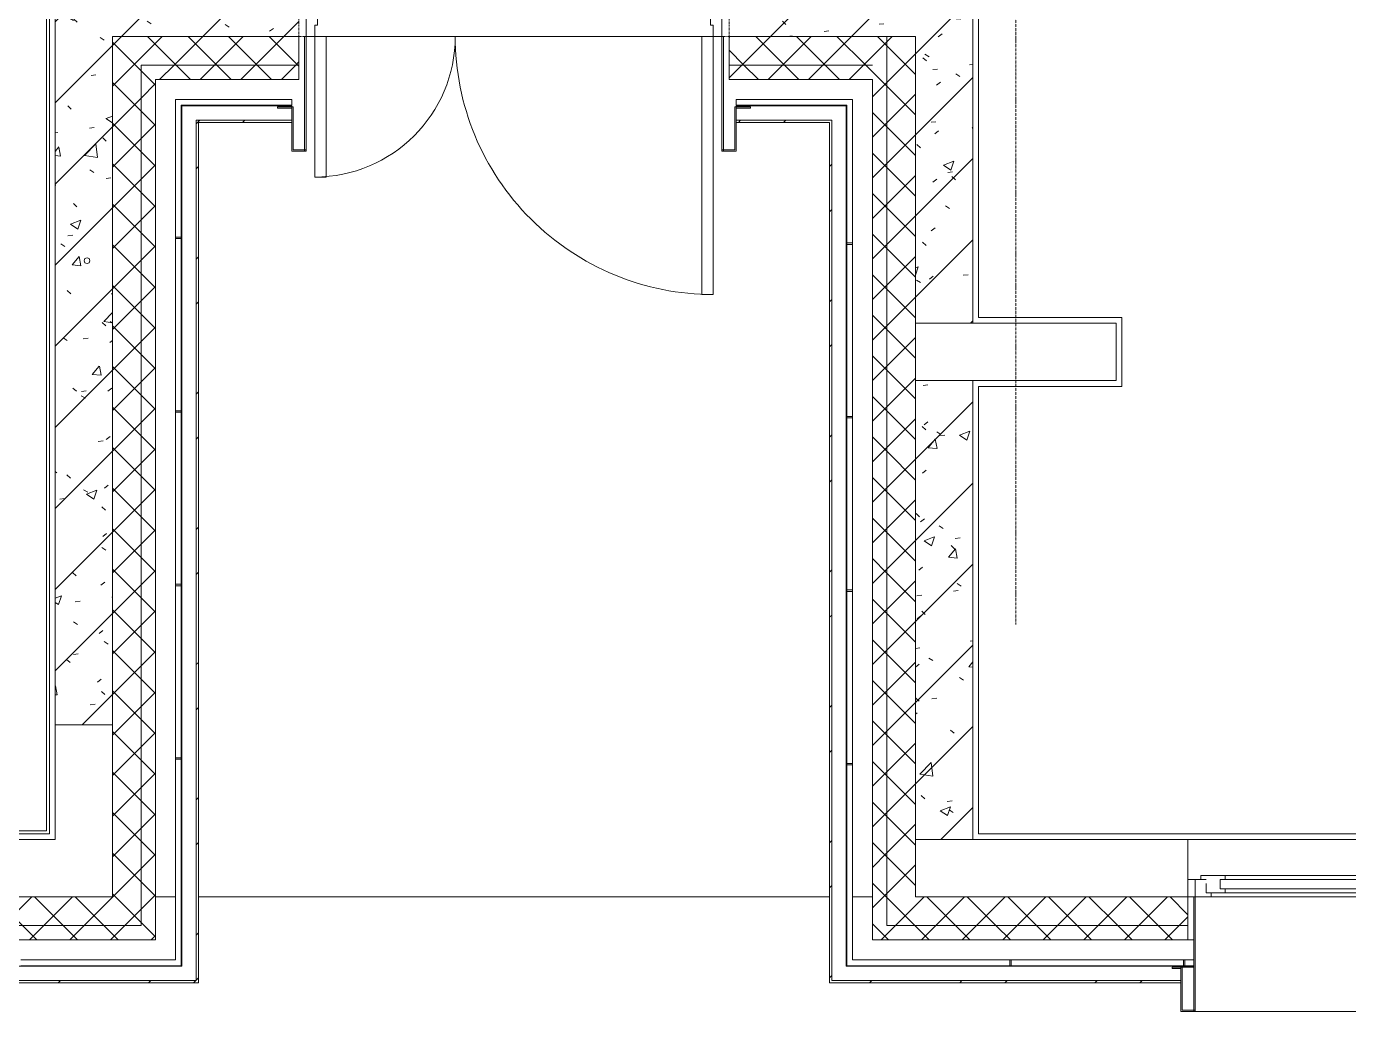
# Model space of a CAD drawing. Header units: millimetres. Extents: x -584918 to 2941280, y 3000189 to 4229862.
# Drawn here: x -435135 to -430525, y 3670675 to 3674110 of the extents above; entities that cross this region are included whole.
import ezdxf

# ---------------------------------------------------------------- set-up
doc = ezdxf.new("R2010")
doc.units = ezdxf.units.MM
doc.linetypes.add('ASVP_Невидимые', pattern=[5, 3, -2])
doc.linetypes.add('ASVP_Осевая', pattern=[14, 10, -2, 0, -2])
for name, color, linetype, lineweight in [('_ Окна', 7, 'Continuous', 0), ('Витраж', 7, 'Continuous', 0), ('Двери', 7, 'Continuous', 0), ('Линии', 7, 'Continuous', 0), ('Обобщенные модели', 7, 'Continuous', 0), ('Окна', 7, 'Continuous', 0), ('Перекрытие', 7, 'Continuous', 0), ('Стены', 7, 'Continuous', 0), ('Стены внутренние', 7, 'Continuous', 0), ('Стены наружные', 7, 'Continuous', 0), ('Стены несущие', 7, 'Continuous', 0), ('Стены отделка', 7, 'Continuous', 0), ('Стены перегородки', 7, 'Continuous', 0), ('Стены штриховка', 7, 'Continuous', 0), ('экспертиза условные обозначения', 1, 'Continuous', 0)]:
    doc.layers.add(name, color=color, linetype=linetype, lineweight=lineweight)
pattern_1 = [(45, (-437515.92, 3663725.22), (-141.4214, 141.4214), [])]
pattern_2 = [(50, (-437515.92, 3663725.22), (364.368, -31.878), [38.1, -419.1]), (355, (-437515.92, 3663725.2), (-70.486, 382.113), [30.48, -335.28]), (100.451, (-437485.56, 3663722.56), (293.885, 350.233), [32.38, -356.18]), (46.184, (-437515.92, 3663826.8), (542.158, -84.086), [57.15, -628.65]), (96.636, (-437470.74, 3663819.8), (474.805, 494.855), [48.57, -534.27]), (351.184, (-437515.9, 3663826.8), (474.81, 494.85), [45.72, -502.92]), (21, (-437465.12, 3663801.42), (303.2285, -204.5305), [38.1, -419.1]), (326, (-437465.12, 3663801.4), (123.604, 368.376), [30.48, -335.28]), (71.451, (-437439.86, 3663784.37), (426.834, 163.843), [32.38, -356.18]), (37.5, (-437515.92, 3663725.22), (6.1766, 169.1102), [16.764, -314.452, 16.764, -323.596, -336.55]), (37.5, (-437515.92, 3663725.22), (6.1766, 169.1102), [-671.576, 16.764, -319.786]), (7.5, (-437515.92, 3663725.22), (133.639, 200.3615), [16.764, -177.292, 16.764, -306.832, -128.27]), (7.5, (-437515.92, 3663725.22), (133.639, 200.3615), [-517.652, 16.764, -111.506]), (327.5, (-437629.21, 3663725.22), (271.1818, -11.4584), [16.764, -110.236, 16.764, -379.476, -525.78]), (327.5, (-437629.21, 3663725.22), (271.1818, -11.4584), [-523.24, 16.764, -509.016]), (317.5, (-437680, 3663725.22), (296.2585, 50.853), [16.764, -148.336, 16.764, -246.38, -373.38]), (317.5, (-437680, 3663725.22), (296.2585, 50.853), [-428.244, 16.764, -356.616])]
pattern_3 = [(45, (-437515.92, 3663725.22), (-235.732, 235.732), []), (45, (-437358.77, 3663725.22), (-235.732, 235.732), [])]
pattern_4 = [(45, (-437515.92, 3663725.22), (-70.7107, 70.7107), []), (135, (-437515.92, 3663725.22), (-70.7107, -70.7107), [])]

# ---------------------------------------------------------------- blocks, each defined once
blk = doc.blocks.new('ASVP_ДверьСтальная_2 полотна с фрамугой - _Д10 1450х3050h-7863505-АР Этаж 01')
at = {"layer": 'Двери', "lineweight": 18}
for p, q in [((-695, 1000), (-655, 1000)), ((-695, 100), (-695, 1000)), ((-655, 1000), (-655, 100)), ((695, 590), (655, 590)), ((655, 590), (655, 100)), ((695, 100), (695, 590)), ((-725, 100), (-695, 100)), ((-725, 30), (-725, 100)), ((-655, 100), (-695, 100)), ((-695, 100), (-695, 60)), ((655, 100), (695, 100)), ((725, 100), (695, 100)), ((695, 100), (695, 60)), ((725, 30), (725, 100)), ((-695, 60), (-685, 60)), ((-685, 60), (-685, 30)), ((695, 60), (685, 60)), ((685, 60), (685, 30)), ((-685, 30), (-725, 30)), ((685, 30), (725, 30))]:
    blk.add_line(p, q, dxfattribs=at)
at = {"layer": 'Двери', "linetype": 'ASVP_Невидимые', "lineweight": 18}
for p, q in [((-750, 100), (-725, 100)), ((-750, 30), (-750, 100)), ((-725, 100), (-725, 30)), ((750, 100), (725, 100)), ((725, 100), (725, 30)), ((750, 30), (750, 100)), ((-725, 30), (-750, 30)), ((725, 30), (750, 30))]:
    blk.add_line(p, q, dxfattribs=at)
at = {"layer": 'Двери'}
for centre, radius, start, end in [((-695, 100), 900, 360, 90), ((695, 100), 490, 90, 180)]:
    blk.add_arc(centre, radius, start, end, dxfattribs=at)
blk = doc.blocks.new('Окно_ПВХ_1Створка_1Фрамуга-верх - ОП_2100_h_х950_1ст1фр-7962690-АР Этаж 01')
at = {"layer": '_ Окна'}
for p, q in [((-419, 100), (-500, 100)), ((-500, 100), (-500, 40)), ((-475, 40), (-475, 100)), ((-419, 86), (-419, 100)), ((419, 100), (419, 86)), ((500, 100), (419, 100)), ((475, 40), (475, 100)), ((500, 40), (500, 100)), ((-437, 54), (-437, 86)), ((-437, 86), (-419, 86)), ((-370, 86), (-419, 86)), ((-388, 72), (-388, 40)), ((-370, 72), (-388, 72)), ((-388, 72), (388, 72)), ((-370, 86), (-370, 72)), ((370, 86), (370, 72)), ((370, 86), (419, 86)), ((370, 72), (388, 72)), ((388, 72), (388, 40)), ((419, 86), (437, 86)), ((437, 86), (437, 54)), ((-500, 40), (-437, 40)), ((-455, 26), (-455, 40)), ((-370, 26), (-455, 26)), ((-388, 40), (-370, 40)), ((-388, 40), (388, 40)), ((-370, 40), (-370, 26)), ((370, 40), (370, 26)), ((388, 40), (370, 40)), ((455, 26), (370, 26)), ((437, 40), (500, 40)), ((455, 40), (455, 26))]:
    blk.add_line(p, q, dxfattribs=at)
at = {"layer": 'Окна'}
for p, q in [((-419, 100), (419, 100)), ((-370, 86), (370, 86)), ((-413.5, -34), (-413.5, 26)), ((-393.5, 26), (-393.5, -34)), ((370, 26), (-370, 26)), ((-393.5, -34), (-413.5, -34))]:
    blk.add_line(p, q, dxfattribs=at)
blk = doc.blocks.new('Прямоугольный импост - 5х20 мм  _зазор керамогранита цоколя_-7684918-АР Этаж 01')
at = {"layer": 'Витраж'}
for p, q in [((-2.5, -10), (-2.5, 10)), ((-2.5, 10), (2.5, 10)), ((2.5, 10), (2.5, -10)), ((2.5, -10), (-2.5, -10))]:
    blk.add_line(p, q, dxfattribs=at)
blk = doc.blocks.new('Откос с зашивкой _верх_низ_ - Откос-7941013-АР Этаж 01')
at = {"layer": 'Обобщенные модели'}
for p, q in [((-525, 100), (-525, -50)), ((-475, 100), (-525, 100)), ((-520, -55), (-520, 95)), ((-520, 95), (-475, 95)), ((-480, 100), (-480, -300)), ((-475, 100), (-480, 100)), ((475, 100), (-475, 100)), ((-475, -300), (-475, 100)), ((-475, 95), (-475, 100)), ((-475, 100), (475, 100)), ((480, 100), (475, 100)), ((475, 100), (475, -300)), ((525, 100), (475, 100)), ((475, 100), (475, 95)), ((475, 95), (520, 95)), ((480, -300), (480, 100)), ((520, 95), (520, -55)), ((525, -50), (525, 100)), ((-525, -50), (-555, -50)), ((-555, -50), (-555, -55)), ((-555, -55), (-520, -55)), ((-480, -55), (-520, -55)), ((520, -55), (480, -55)), ((520, -55), (555, -55)), ((555, -50), (525, -50)), ((555, -55), (555, -50))]:
    blk.add_line(p, q, dxfattribs=at)
blk = doc.blocks.new('ASVP_ОТКОС МЕТАЛЛИЧЕСКИЙ_Двери1 - Откос дверей-7941462-АР Этаж 01')
at = {"layer": 'Обобщенные модели'}
for p, q in [((-725, 100), (-775, 100)), ((-775, 100), (-775, -50)), ((-770, -55), (-770, 95)), ((-770, 95), (-725, 95)), ((-730, 100), (-730, -300)), ((-725, 100), (-730, 100)), ((-725, -300), (-725, 100)), ((-725, 95), (-725, 100)), ((730, 100), (725, 100)), ((725, 100), (725, -300)), ((775, 100), (725, 100)), ((725, 100), (725, 95)), ((725, 95), (770, 95)), ((730, -300), (730, 100)), ((770, 95), (770, -55)), ((775, -50), (775, 100)), ((-775, -50), (-825, -50)), ((-825, -50), (-825, -55)), ((-825, -55), (-770, -55)), ((770, -55), (825, -55)), ((825, -50), (775, -50)), ((825, -55), (825, -50))]:
    blk.add_line(p, q, dxfattribs=at)

msp = doc.modelspace()

# ---------------------------------------------------------------- hatches: boundary and pattern name
at = {"layer": 'Стены внутренние'}
h = msp.add_hatch(dxfattribs=at)
h.set_pattern_fill('FP_1', color=256, style=0, pattern_type=2)
h.set_pattern_definition(pattern_1)
h.paths.add_polyline_path([(-434977.88, 3674074.55), (-434185.026, 3674074.55), (-434185.026, 3674274.55), (-435035.026, 3674274.55), (-435035.026, 3674074.55)])
h.paths.add_polyline_path([(-432135.026, 3674074.55), (-432035.026, 3674074.55), (-432035.026, 3674274.55), (-432685.026, 3674274.55), (-432685.026, 3674074.55), (-432185.026, 3674074.55)])
h = msp.add_hatch(dxfattribs=at)
h.set_pattern_fill('FP_2', color=256, style=0, pattern_type=2)
h.set_pattern_definition(pattern_2)
h.paths.add_polyline_path([(-434977.88, 3674074.55), (-434185.026, 3674074.55), (-434185.026, 3674274.55), (-435035.026, 3674274.55), (-435035.026, 3674074.55)])
h.paths.add_polyline_path([(-432135.026, 3674074.55), (-432035.026, 3674074.55), (-432035.026, 3674274.55), (-432685.026, 3674274.55), (-432685.026, 3674074.55), (-432185.026, 3674074.55)])
at = {"layer": 'Стены наружные'}
h = msp.add_hatch(dxfattribs=at)
h.set_pattern_fill('FP_1', color=256, style=0, pattern_type=2)
h.set_pattern_definition(pattern_1)
h.paths.add_polyline_path([(-431835.026, 3673074.55), (-431835.026, 3674274.55), (-432035.026, 3674274.55), (-432035.026, 3673074.55)])
h = msp.add_hatch(dxfattribs=at)
h.set_pattern_fill('FP_2', color=256, style=0, pattern_type=2)
h.set_pattern_definition(pattern_2)
h.paths.add_polyline_path([(-431835.026, 3673074.55), (-431835.026, 3674274.55), (-432035.026, 3674274.55), (-432035.026, 3673074.55)])
h = msp.add_hatch(dxfattribs=at)
h.set_pattern_fill('FP_1', color=256, style=0, pattern_type=2)
h.set_pattern_definition(pattern_1)
h.paths.add_polyline_path([(-434835.026, 3671674.55), (-434835.026, 3674074.55), (-435035.026, 3674074.55), (-435035.026, 3671674.55), (-434956.861, 3671674.55)])
h = msp.add_hatch(dxfattribs=at)
h.set_pattern_fill('FP_2', color=256, style=0, pattern_type=2)
h.set_pattern_definition(pattern_2)
h.paths.add_polyline_path([(-434835.026, 3671674.55), (-434835.026, 3674074.55), (-435035.026, 3674074.55), (-435035.026, 3671674.55), (-434956.861, 3671674.55)])
h = msp.add_hatch(dxfattribs=at)
h.set_pattern_fill('FP_57', color=256, style=0, pattern_type=2)
h.set_pattern_definition(pattern_4)
h.paths.add_polyline_path([(-432327.026, 3673974.55), (-432185.026, 3673974.55), (-432185.026, 3674074.55), (-432685.026, 3674074.55), (-432685.026, 3673974.55)])
h.paths.add_polyline_path([(-434735.026, 3673974.55), (-434185.026, 3673974.55), (-434185.026, 3674074.55), (-434835.026, 3674074.55), (-434835.026, 3673974.55)])
h = msp.add_hatch(dxfattribs=at)
h.set_pattern_fill('FP_57', color=256, style=0, pattern_type=2)
h.set_pattern_definition(pattern_4)
h.paths.add_polyline_path([(-432140.026, 3670974.55), (-432135.026, 3670974.55), (-432135.026, 3674074.55), (-432185.026, 3674074.55), (-432185.026, 3670974.55)])
h = msp.add_hatch(dxfattribs=at)
h.set_pattern_fill('FP_57', color=256, style=0, pattern_type=2)
h.set_pattern_definition(pattern_4)
h.paths.add_polyline_path([(-432135.026, 3671074.55), (-432035.026, 3671074.55), (-432035.026, 3674074.55), (-432135.026, 3674074.55), (-432135.026, 3671883.874)])
h = msp.add_hatch(dxfattribs=at)
h.set_pattern_fill('FP_57', color=256, style=0, pattern_type=2)
h.set_pattern_definition(pattern_4)
h.paths.add_polyline_path([(-434835.026, 3670974.55), (-434735.026, 3670974.55), (-434735.026, 3673974.55), (-434835.026, 3673974.55), (-434835.026, 3671027.86)])
h = msp.add_hatch(dxfattribs=at)
h.set_pattern_fill('FP_57', color=256, style=0, pattern_type=2)
h.set_pattern_definition(pattern_4)
h.paths.add_polyline_path([(-434543.026, 3673924.55), (-434185.026, 3673924.55), (-434185.026, 3673974.55), (-434735.026, 3673974.55), (-434735.026, 3673924.55), (-434593.026, 3673924.55)])
h.paths.add_polyline_path([(-432277.026, 3673924.55), (-432185.026, 3673924.55), (-432185.026, 3673974.55), (-432685.026, 3673974.55), (-432685.026, 3673924.55), (-432327.026, 3673924.55)])
h = msp.add_hatch(dxfattribs=at)
h.set_pattern_fill('FP_57', color=256, style=0, pattern_type=2)
h.set_pattern_definition(pattern_4)
h.paths.add_polyline_path([(-434735.026, 3670924.55), (-434685.026, 3670924.55), (-434685.026, 3673924.55), (-434735.026, 3673924.55), (-434735.026, 3670974.55)])
h = msp.add_hatch(dxfattribs=at)
h.set_pattern_fill('FP_6', color=256, style=0, pattern_type=2)
h.set_pattern_definition(pattern_3)
h.paths.add_polyline_path([(-434535.026, 3670774.55), (-434535.026, 3673782.55), (-434543.026, 3673782.55), (-434543.026, 3670774.55)])
h = msp.add_hatch(dxfattribs=at)
h.set_pattern_fill('FP_6', color=256, style=0, pattern_type=2)
h.set_pattern_definition(pattern_3)
h.paths.add_polyline_path([(-434210.026, 3673774.55), (-434210.026, 3673782.55), (-434535.026, 3673782.55), (-434535.026, 3673774.55)])
h = msp.add_hatch(dxfattribs=at)
h.set_pattern_fill('FP_6', color=256, style=0, pattern_type=2)
h.set_pattern_definition(pattern_3)
h.paths.add_polyline_path([(-432335.026, 3673774.55), (-432335.026, 3673782.55), (-432660.026, 3673782.55), (-432660.026, 3673774.55)])
h = msp.add_hatch(dxfattribs=at)
h.set_pattern_fill('FP_6', color=256, style=0, pattern_type=2)
h.set_pattern_definition(pattern_3)
h.paths.add_polyline_path([(-432335.026, 3670774.55), (-432327.026, 3670774.55), (-432327.026, 3673782.55), (-432335.026, 3673782.55), (-432335.026, 3670782.55)])
h = msp.add_hatch(dxfattribs=at)
h.set_pattern_fill('FP_1', color=256, style=0, pattern_type=2)
h.set_pattern_definition(pattern_1)
h.paths.add_polyline_path([(-432035.026, 3671274.55), (-431835.026, 3671274.55), (-431835.026, 3672874.55), (-432035.026, 3672874.55), (-432035.026, 3671912.608)])
h = msp.add_hatch(dxfattribs=at)
h.set_pattern_fill('FP_2', color=256, style=0, pattern_type=2)
h.set_pattern_definition(pattern_2)
h.paths.add_polyline_path([(-432035.026, 3671274.55), (-431835.026, 3671274.55), (-431835.026, 3672874.55), (-432035.026, 3672874.55), (-432035.026, 3671912.608)])
h = msp.add_hatch(dxfattribs=at)
h.set_pattern_fill('FP_57', color=256, style=0, pattern_type=2)
h.set_pattern_definition(pattern_4)
h.paths.add_polyline_path([(-436035.026, 3670974.55), (-434835.026, 3670974.55), (-434835.026, 3671074.55), (-436035.026, 3671074.55)])
h.paths.add_polyline_path([(-447782.236, 3670974.55), (-447385.026, 3670974.55), (-447385.026, 3671074.55), (-448535.026, 3671074.55), (-448535.026, 3670974.55), (-448435.026, 3670974.55)])
h.paths.add_polyline_path([(-440635.026, 3670974.55), (-440035.026, 3670974.55), (-440035.026, 3671074.55), (-440635.026, 3671074.55)])
h.paths.add_polyline_path([(-446165.026, 3670974.55), (-444985.026, 3670974.55), (-444985.026, 3671074.55), (-446185.026, 3671074.55), (-446185.026, 3670974.55)])
h.paths.add_polyline_path([(-437835.026, 3670974.55), (-437835.026, 3671074.55), (-438835.026, 3671074.55), (-438835.026, 3670974.55), (-437855.026, 3670974.55)])
h.paths.add_polyline_path([(-443165.026, 3670974.55), (-441635.026, 3670974.55), (-441635.026, 3671074.55), (-443185.026, 3671074.55), (-443185.026, 3670974.55)])
h = msp.add_hatch(dxfattribs=at)
h.set_pattern_fill('FP_57', color=256, style=0, pattern_type=2)
h.set_pattern_definition(pattern_4)
h.paths.add_polyline_path([(-421653.066, 3670974.55), (-421435.026, 3670974.55), (-421435.026, 3671074.55), (-421935.026, 3671074.55), (-421935.026, 3670974.55), (-421910.026, 3670974.55)])
h.paths.add_polyline_path([(-430085.026, 3670974.55), (-429285.026, 3670974.55), (-429285.026, 3671074.55), (-430085.026, 3671074.55)])
h.paths.add_polyline_path([(-423052.843, 3670974.55), (-422935.026, 3670974.55), (-422935.026, 3671074.55), (-423335.026, 3671074.55), (-423335.026, 3670974.55)])
h.paths.add_polyline_path([(-428285.026, 3670974.55), (-426335.026, 3670974.55), (-426335.026, 3671074.55), (-428285.026, 3671074.55)])
h.paths.add_polyline_path([(-425335.026, 3670974.55), (-424335.026, 3670974.55), (-424335.026, 3671074.55), (-425335.026, 3671074.55)])
h.paths.add_polyline_path([(-432135.026, 3670974.55), (-431085.026, 3670974.55), (-431085.026, 3671074.55), (-432135.026, 3671074.55)])
h = msp.add_hatch(dxfattribs=at)
h.set_pattern_fill('FP_57', color=256, style=0, pattern_type=2)
h.set_pattern_definition(pattern_4)
h.paths.add_polyline_path([(-435077.856, 3670924.55), (-434735.026, 3670924.55), (-434735.026, 3670974.55), (-436035.026, 3670974.55), (-436035.026, 3670924.55), (-435650.836, 3670924.55)])
h.paths.add_polyline_path([(-443160.026, 3670924.55), (-441635.026, 3670924.55), (-441635.026, 3670974.55), (-443185.026, 3670974.55), (-443185.026, 3670924.55), (-443165.026, 3670924.55)])
h.paths.add_polyline_path([(-440610.026, 3670924.55), (-440035.026, 3670924.55), (-440035.026, 3670974.55), (-440635.026, 3670974.55), (-440635.026, 3670924.55), (-440615.026, 3670924.55)])
h.paths.add_polyline_path([(-438810.026, 3670924.55), (-437835.026, 3670924.55), (-437835.026, 3670974.55), (-438835.026, 3670974.55), (-438835.026, 3670924.55), (-438815.026, 3670924.55)])
h.paths.add_polyline_path([(-445005.026, 3670924.55), (-444985.026, 3670924.55), (-444985.026, 3670974.55), (-446185.026, 3670974.55), (-446185.026, 3670924.55), (-445010.026, 3670924.55)])
h.paths.add_polyline_path([(-447405.026, 3670924.55), (-447385.026, 3670924.55), (-447385.026, 3670974.55), (-448585.026, 3670974.55), (-448585.026, 3670924.55), (-447410.026, 3670924.55)])
h = msp.add_hatch(dxfattribs=at)
h.set_pattern_fill('FP_57', color=256, style=0, pattern_type=2)
h.set_pattern_definition(pattern_4)
h.paths.add_polyline_path([(-421653.066, 3670924.55), (-421335.026, 3670924.55), (-421335.026, 3670974.55), (-421935.026, 3670974.55), (-421935.026, 3670924.55), (-421910.026, 3670924.55)])
h.paths.add_polyline_path([(-424452.62, 3670924.55), (-424335.026, 3670924.55), (-424335.026, 3670974.55), (-425335.026, 3670974.55), (-425335.026, 3670924.55), (-425135.026, 3670924.55)])
h.paths.add_polyline_path([(-423335.026, 3670924.55), (-422935.026, 3670924.55), (-422935.026, 3670974.55), (-423335.026, 3670974.55)])
h.paths.add_polyline_path([(-426335.026, 3670924.55), (-426335.026, 3670974.55), (-428285.026, 3670974.55), (-428285.026, 3670924.55), (-427252.174, 3670924.55)])
h.paths.add_polyline_path([(-429285.026, 3670924.55), (-429285.026, 3670974.55), (-430085.026, 3670974.55), (-430085.026, 3670924.55), (-430051.728, 3670924.55)])
h.paths.add_polyline_path([(-431110.026, 3670924.55), (-431085.026, 3670924.55), (-431085.026, 3670974.55), (-432185.026, 3670974.55), (-432185.026, 3670924.55), (-431918.097, 3670924.55)])
h = msp.add_hatch(dxfattribs=at)
h.set_pattern_fill('FP_6', color=256, style=0, pattern_type=2)
h.set_pattern_definition(pattern_3)
h.paths.add_polyline_path([(-434543.047, 3670774.55), (-434543.026, 3670774.55), (-434543.026, 3670782.55), (-435335.026, 3670782.55), (-435335.026, 3670774.55), (-434593.026, 3670774.55)])
h = msp.add_hatch(dxfattribs=at)
h.set_pattern_fill('FP_6', color=256, style=0, pattern_type=2)
h.set_pattern_definition(pattern_3)
h.paths.add_polyline_path([(-432135.026, 3670774.55), (-431110.026, 3670774.55), (-431110.026, 3670782.55), (-432327.026, 3670782.55), (-432327.026, 3670774.55), (-432150.026, 3670774.55)])
at = {"layer": 'экспертиза условные обозначения'}
h = msp.add_hatch(dxfattribs=at)
h.set_pattern_fill('GRASS', color=3, scale=24)
h.set_pattern_definition([(90, (-478209.37, 3564622.25), (-431.0523, 431.0523), [114.3, -747.8046]), (45, (-478209.37, 3564622.25), (-431.0523, 431.0523), [114.3, -495.3]), (135, (-478209.37, 3564622.25), (-431.0523, -431.0523), [114.3, -495.3])])
edge = h.paths.add_edge_path()
edge.add_line((-438292.262, 3686569.652), (-430259.503, 3683333.416))
edge.add_line((-430259.503, 3683333.416), (-428543.593, 3682641.93))
edge.add_line((-428543.593, 3682641.93), (-415272.751, 3677293.979))
edge.add_line((-415272.751, 3677293.979), (-415982.926, 3675531.693))
edge.add_line((-415982.926, 3675531.693), (-415982.926, 3673474.55))
edge.add_line((-415982.926, 3673474.55), (-417482.926, 3673474.55))
edge.add_line((-417482.926, 3673474.55), (-417482.926, 3676136.17))
edge.add_line((-417482.926, 3676136.17), (-421682.926, 3677828.708))
edge.add_line((-421682.926, 3677828.708), (-421682.926, 3677774.55))
edge.add_line((-421682.926, 3677774.55), (-423032.926, 3677774.55))
edge.add_line((-423032.926, 3677774.55), (-423032.926, 3678372.737))
edge.add_line((-423032.926, 3678372.737), (-424526.313, 3678974.55))
edge.add_line((-424526.313, 3678974.55), (-426708.102, 3678974.55))
edge.add_line((-426708.102, 3678974.55), (-426708.102, 3679852.235))
edge.add_line((-426708.102, 3679852.235), (-428273.224, 3680482.499))
edge.add_line((-428273.224, 3680482.499), (-430623.41, 3681425.916))
edge.add_arc((-430932.926, 3680370.36), 1100, 73.65753, 174.564886)
edge.add_line((-432027.98, 3680474.55), (-434782.926, 3680474.55))
edge.add_line((-434782.926, 3680474.55), (-434782.926, 3683107.812))
edge.add_line((-434782.926, 3683107.812), (-439002.437, 3684807.366))
edge.add_line((-439002.437, 3684807.366), (-438292.262, 3686569.652))

# ---------------------------------------------------------------- linework, layer by layer
at = {"layer": 'Линии', "linetype": 'ASVP_Осевая'}
msp.add_line((-431685.026, 3679024.55), (-431685.026, 3672024.55), dxfattribs=at)
at = {"layer": 'Линии'}
msp.add_circle((-434923.799, 3673292.797), 10, dxfattribs=at)
at = {"layer": 'Перекрытие'}
for p, q in [((-434685.026, 3671074.55), (-434615.026, 3671074.55)), ((-434595.026, 3671074.55), (-434593.026, 3671074.55)), ((-434535.026, 3671074.55), (-432335.026, 3671074.55)), ((-432277.026, 3671074.55), (-432275.026, 3671074.55)), ((-432255.026, 3671074.55), (-432185.026, 3671074.55))]:
    msp.add_line(p, q, dxfattribs=at)
at = {"layer": 'Стены'}
for p, q in [((-434615.026, 3673374.55), (-434615.026, 3673854.55)), ((-434615.026, 3673854.55), (-434210.026, 3673854.55)), ((-434210.026, 3673854.55), (-434210.026, 3673834.55)), ((-432660.026, 3673854.55), (-432255.026, 3673854.55)), ((-432660.026, 3673854.55), (-432660.026, 3673834.55)), ((-432255.026, 3673854.55), (-432255.026, 3673354.55)), ((-434595.026, 3673834.55), (-434595.026, 3673374.55)), ((-434210.026, 3673834.55), (-434595.026, 3673834.55)), ((-432275.026, 3673834.55), (-432660.026, 3673834.55)), ((-432275.026, 3673354.55), (-432275.026, 3673834.55)), ((-434615.026, 3673374.55), (-434595.026, 3673374.55)), ((-434615.026, 3672769.55), (-434615.026, 3673369.55)), ((-434615.026, 3673369.55), (-434595.026, 3673369.55)), ((-434595.026, 3673369.55), (-434595.026, 3672769.55)), ((-432255.026, 3673354.55), (-432275.026, 3673354.55)), ((-432275.026, 3672749.55), (-432275.026, 3673349.55)), ((-432255.026, 3673349.55), (-432275.026, 3673349.55)), ((-432255.026, 3673349.55), (-432255.026, 3672749.55)), ((-434615.026, 3672769.55), (-434595.026, 3672769.55)), ((-434615.026, 3672164.55), (-434615.026, 3672764.55)), ((-434615.026, 3672764.55), (-434595.026, 3672764.55)), ((-434595.026, 3672764.55), (-434595.026, 3672164.55)), ((-432255.026, 3672749.55), (-432275.026, 3672749.55)), ((-432275.026, 3672144.55), (-432275.026, 3672744.55)), ((-432255.026, 3672744.55), (-432275.026, 3672744.55)), ((-432255.026, 3672744.55), (-432255.026, 3672144.55)), ((-434615.026, 3672164.55), (-434595.026, 3672164.55)), ((-434615.026, 3671559.55), (-434615.026, 3672159.55)), ((-434615.026, 3672159.55), (-434595.026, 3672159.55)), ((-434595.026, 3672159.55), (-434595.026, 3671559.55)), ((-432255.026, 3672144.55), (-432275.026, 3672144.55)), ((-432275.026, 3671539.55), (-432275.026, 3672139.55)), ((-432255.026, 3672139.55), (-432275.026, 3672139.55)), ((-432255.026, 3672139.55), (-432255.026, 3671539.55)), ((-434615.026, 3671559.55), (-434595.026, 3671559.55)), ((-434615.026, 3670854.55), (-434615.026, 3671554.55)), ((-434615.026, 3671554.55), (-434595.026, 3671554.55)), ((-434595.026, 3671554.55), (-434595.026, 3670834.55)), ((-432255.026, 3671539.55), (-432275.026, 3671539.55)), ((-432275.026, 3670834.55), (-432275.026, 3671534.55)), ((-432255.026, 3671534.55), (-432275.026, 3671534.55)), ((-432255.026, 3671534.55), (-432255.026, 3670854.55)), ((-435155.026, 3670854.55), (-434615.026, 3670854.55)), ((-432255.026, 3670854.55), (-431706.026, 3670854.55)), ((-431706.026, 3670854.55), (-431706.026, 3670834.55)), ((-431701.026, 3670854.55), (-431101.026, 3670854.55)), ((-431701.026, 3670854.55), (-431701.026, 3670834.55)), ((-431101.026, 3670854.55), (-431101.026, 3670834.55)), ((-431096.026, 3670854.55), (-431065.026, 3670854.55)), ((-431096.026, 3670854.55), (-431096.026, 3670834.55)), ((-434595.026, 3670834.55), (-435155.026, 3670834.55)), ((-431706.026, 3670834.55), (-432275.026, 3670834.55)), ((-431101.026, 3670834.55), (-431701.026, 3670834.55)), ((-431065.026, 3670834.55), (-431096.026, 3670834.55))]:
    msp.add_line(p, q, dxfattribs=at)
at = {"layer": 'Стены внутренние'}
for p, q in [((-435065.026, 3671304.55), (-435065.026, 3676434.55)), ((-432780.026, 3674074.55), (-434090.026, 3674074.55)), ((-442305.026, 3671304.55), (-435065.026, 3671304.55)), ((-431085.026, 3671134.55), (-431085.026, 3671274.55))]:
    msp.add_line(p, q, dxfattribs=at)
at = {"layer": 'Стены наружные'}
for p, q in [((-431065.026, 3670924.55), (-431085.026, 3670924.55)), ((-431110.026, 3670832.55), (-431065.026, 3670832.55))]:
    msp.add_line(p, q, dxfattribs=at)
at = {"layer": 'Стены несущие'}
for p, q in [((-435035.026, 3676474.55), (-435035.026, 3671674.55)), ((-431835.026, 3673074.55), (-431835.026, 3676074.55)), ((-434835.026, 3674074.55), (-434185.026, 3674074.55)), ((-434835.026, 3671674.55), (-434835.026, 3674074.55)), ((-432035.026, 3674074.55), (-432685.026, 3674074.55)), ((-432035.026, 3674074.55), (-432035.026, 3673074.55)), ((-432035.026, 3673074.55), (-432035.026, 3674074.55)), ((-432035.026, 3673074.55), (-431835.026, 3673074.55)), ((-432035.026, 3672874.55), (-432035.026, 3671274.55)), ((-431835.026, 3672874.55), (-432035.026, 3672874.55)), ((-431835.026, 3671274.55), (-431835.026, 3672874.55)), ((-435035.026, 3671674.55), (-434835.026, 3671674.55)), ((-432035.026, 3671274.55), (-431835.026, 3671274.55))]:
    msp.add_line(p, q, dxfattribs=at)
at = {"layer": 'Стены отделка'}
for p, q in [((-435055.026, 3676474.55), (-435055.026, 3671294.55)), ((-435035.026, 3671274.55), (-435035.026, 3676474.55)), ((-431815.026, 3673094.55), (-431815.026, 3676054.55)), ((-434593.026, 3673832.55), (-434593.026, 3670832.55)), ((-434210.026, 3673832.55), (-434593.026, 3673832.55)), ((-434210.026, 3673774.55), (-434210.026, 3673832.55)), ((-432277.026, 3673832.55), (-432660.026, 3673832.55)), ((-432660.026, 3673832.55), (-432660.026, 3673774.55)), ((-432277.026, 3670832.55), (-432277.026, 3673832.55)), ((-434535.026, 3670774.55), (-434535.026, 3673774.55)), ((-434535.026, 3673774.55), (-434210.026, 3673774.55)), ((-432660.026, 3673774.55), (-432335.026, 3673774.55)), ((-432335.026, 3673774.55), (-432335.026, 3670774.55)), ((-431835.026, 3673074.55), (-431335.026, 3673074.55)), ((-431315.026, 3673094.55), (-431815.026, 3673094.55)), ((-431335.026, 3673074.55), (-431335.026, 3672874.55)), ((-431315.026, 3672854.55), (-431315.026, 3673094.55)), ((-431335.026, 3672874.55), (-431835.026, 3672874.55)), ((-431815.026, 3671294.55), (-431815.026, 3672854.55)), ((-431815.026, 3672854.55), (-431315.026, 3672854.55)), ((-435055.026, 3671294.55), (-436035.026, 3671294.55)), ((-436035.026, 3671274.55), (-435035.026, 3671274.55)), ((-431835.026, 3671274.55), (-427535.026, 3671274.55)), ((-427555.026, 3671294.55), (-431815.026, 3671294.55)), ((-434593.026, 3670832.55), (-436010.026, 3670832.55)), ((-431110.026, 3670832.55), (-432277.026, 3670832.55)), ((-431110.026, 3670774.55), (-431110.026, 3670832.55)), ((-436010.026, 3670774.55), (-434535.026, 3670774.55)), ((-432335.026, 3670774.55), (-431110.026, 3670774.55))]:
    msp.add_line(p, q, dxfattribs=at)
at = {"layer": 'Стены перегородки'}
for p, q in [((-434835.026, 3674074.55), (-434835.026, 3671074.55)), ((-434185.026, 3673924.55), (-434185.026, 3674074.55)), ((-432685.026, 3674074.55), (-432685.026, 3673924.55)), ((-434685.026, 3673924.55), (-434185.026, 3673924.55)), ((-434685.026, 3670924.55), (-434685.026, 3673924.55)), ((-432685.026, 3673924.55), (-432185.026, 3673924.55)), ((-432185.026, 3673924.55), (-432185.026, 3670924.55)), ((-432035.026, 3671074.55), (-432035.026, 3673074.55)), ((-434835.026, 3671074.55), (-436035.026, 3671074.55)), ((-431085.026, 3671074.55), (-432035.026, 3671074.55)), ((-431085.026, 3670924.55), (-431085.026, 3671074.55)), ((-436035.026, 3670924.55), (-434685.026, 3670924.55)), ((-432185.026, 3670924.55), (-431085.026, 3670924.55))]:
    msp.add_line(p, q, dxfattribs=at)
at = {"layer": 'Стены штриховка'}
for p, q in [((-432135.026, 3674074.55), (-432135.026, 3670974.55)), ((-434735.026, 3673974.55), (-434185.026, 3673974.55)), ((-434735.026, 3670974.55), (-434735.026, 3673974.55)), ((-432685.026, 3673974.55), (-432185.026, 3673974.55)), ((-434543.026, 3670782.55), (-434543.026, 3673782.55)), ((-434543.026, 3673782.55), (-434210.026, 3673782.55)), ((-434535.026, 3673782.55), (-434535.026, 3673774.55)), ((-432660.026, 3673782.55), (-432327.026, 3673782.55)), ((-432327.026, 3673782.55), (-432327.026, 3670782.55)), ((-436035.026, 3670974.55), (-434735.026, 3670974.55)), ((-432135.026, 3670974.55), (-431085.026, 3670974.55)), ((-436010.026, 3670782.55), (-434543.026, 3670782.55)), ((-432327.026, 3670782.55), (-431110.026, 3670782.55))]:
    msp.add_line(p, q, dxfattribs=at)

# ---------------------------------------------------------------- block references
at = {"layer": 'Витраж', "extrusion": (0, 0, -1)}
for p, rotation in [((434605.026, 3673372.05), 90.0000000000001), ((432265.026, 3673352.05), 270.0000000000001), ((434605.026, 3672767.05), 90.0000000000001), ((432265.026, 3672747.05), 270.0000000000001), ((434605.026, 3672162.05), 90.0000000000001), ((432265.026, 3672142.05), 270.0000000000001), ((434605.026, 3671557.05), 90.0000000000001), ((432265.026, 3671537.05), 270.0000000000001), ((431703.526, 3670844.55), 180), ((431098.526, 3670844.55), 180)]:
    msp.add_blockref('Прямоугольный импост - 5х20 мм  _зазор керамогранита цоколя_-7684918-АР Этаж 01', p, dxfattribs=dict(at, rotation=rotation))
at = {"layer": 'Двери', "rotation": 180}
msp.add_blockref('ASVP_ДверьСтальная_2 полотна с фрамугой - _Д10 1450х3050h-7863505-АР Этаж 01', (-433435.026, 3674174.55), dxfattribs=at)
at = {"layer": 'Обобщенные модели', "rotation": 180}
for name, p in [('ASVP_ОТКОС МЕТАЛЛИЧЕСКИЙ_Двери1 - Откос дверей-7941462-АР Этаж 01', (-433435.026, 3673774.55)), ('Откос с зашивкой _верх_низ_ - Откос-7941013-АР Этаж 01', (-430585.026, 3670774.55))]:
    msp.add_blockref(name, p, dxfattribs=at)
at = {"layer": 'Окна', "rotation": 180}
msp.add_blockref('Окно_ПВХ_1Створка_1Фрамуга-верх - ОП_2100_h_х950_1ст1фр-7962690-АР Этаж 01', (-430585.026, 3671174.55), dxfattribs=at)

doc.saveas('drawing.dxf')
